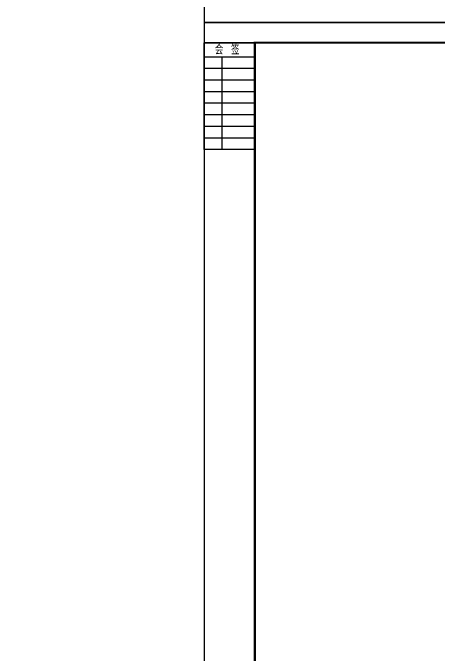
# Model space of a CAD drawing. Extents: x 2166032 to 5302137, y 581493 to 2416206.
# Drawn here: x 2424117 to 2445093, y 1002358 to 1033995 of the extents above; entities that cross this region are included whole.
import ezdxf

# ---------------------------------------------------------------- set-up
doc = ezdxf.new("R2010")
doc.units = 0
doc.header["$LTSCALE"] = 1000
doc.header["$MEASUREMENT"] = 0
doc.layers.add('PUB_TITLE', color=137, linetype='Continuous')
doc.styles.add('TSSD_REIN', font='tssdeng.shx', dxfattribs={"width": 0.7, "bigfont": 'tssdchn.shx'})

# ---------------------------------------------------------------- blocks, each defined once
blk = doc.blocks.new('$会签栏$00000001')
at = {"layer": 'PUB_TITLE'}
for p, q in [((-52.6, 0), (-52.6, 25)), ((-46.9, 0), (-46.9, 25)), ((-41.2, 0), (-41.2, 25)), ((-35.5, 0), (-35.5, 25)), ((-29.8, 0), (-29.8, 25)), ((-24.1, 0), (-24.1, 25)), ((-18.4, 0), (-18.4, 25)), ((-12.7, 0), (-12.7, 25)), ((-7, 0), (-7, 25)), ((0, 0), (0, 25)), ((-52.6, 16), (-7, 16))]:
    blk.add_line(p, q, dxfattribs=at)
blk.add_lwpolyline([(0, 25), (0, 0), (-52.6, 0), (-52.6, 25)], close=True, dxfattribs=at)
at = {"layer": 'PUB_TITLE', "color": 0, "style": 'TSSD_REIN', "width": 0.75}
blk.add_text('会  签', height=4.219, rotation=270, dxfattribs=at).set_placement((-5.71, 19.67))

msp = doc.modelspace()

# ---------------------------------------------------------------- linework, layer by layer
msp.add_circle((2604640.5, 1020101.3), 438608.5)
at = {"layer": 'PUB_TITLE'}
for points in [[(2433524.2, 1033519.6), (2538624.2, 1033519.6), (2538624.2, 1092919.6), (2433524.2, 1092919.6)], [(2433524.2, 974119.6), (2538624.2, 974119.6), (2538624.2, 1033519.6), (2433524.2, 1033519.6)]]:
    msp.add_lwpolyline(points, close=True, dxfattribs=at)
at = {"layer": 'PUB_TITLE', "const_width": 100}
msp.add_lwpolyline([(2436024.2, 975119.6), (2537624.2, 975119.6), (2537624.2, 1032519.6), (2436024.2, 1032519.6)], close=True, dxfattribs=at)

# ---------------------------------------------------------------- block references
at = {"layer": 'PUB_TITLE', "xscale": 100, "yscale": 100, "zscale": 100, "rotation": 90}
msp.add_blockref('$会签栏$00000001', (2436024.2, 1032519.6), dxfattribs=at)

doc.saveas('drawing.dxf')
